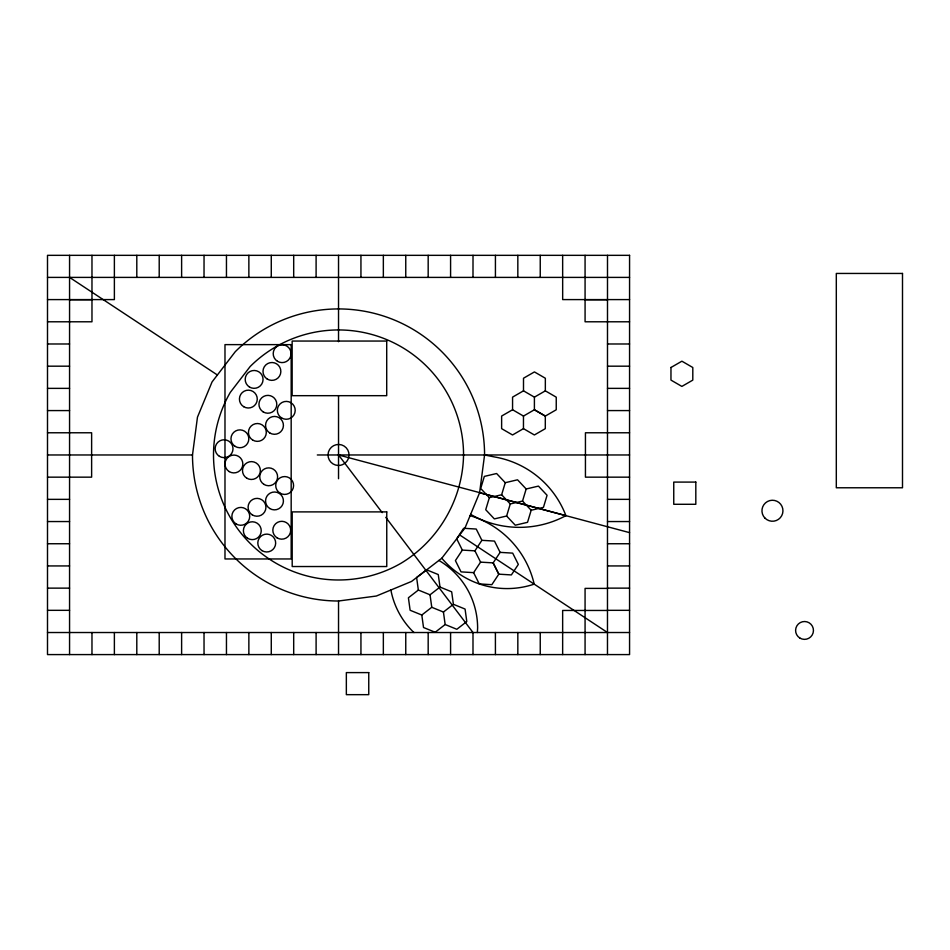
<?xml version="1.0" encoding="UTF-8"?>
<svg xmlns="http://www.w3.org/2000/svg" width="950" height="950" viewBox="0 0 950 950"><rect width="100%" height="100%" fill="white"/><g stroke="black" fill="none" stroke-linecap="round" stroke-linejoin="round"><path stroke-width="1.43" d="M512.561 409.735L523.474 416.064L534.399 409.759L545.312 416.064L545.3 428.676L534.375 434.969L523.462 428.652L512.537 434.969L501.624 428.652L501.636 416.041L512.561 409.759L512.572 397.124L523.497 390.83L534.411 397.147L534.399 409.759L545.312 416.076L556.237 409.782L556.249 397.171L545.336 390.854L545.347 378.242L534.434 371.925L523.509 378.219L523.497 390.83M523.462 428.676L523.474 416.041M477.363 632.522L477.624 627.974A78.446 78.446 0 0 0 438.9 560.452M338.532 654.586L338.532 601.006A146.039 146.039 0 0 1 192.494 454.967L197.469 417.169L212.052 381.947L235.268 351.702A146.039 146.039 0 0 1 484.571 454.967L494.428 456.938A93.171 93.171 0 0 1 565.915 515.66A98.242 98.242 0 0 1 470.642 514.378M484.571 454.967L479.596 492.765L565.915 515.66M489.357 497.646L485.723 509.723L494.356 518.902L506.635 516.016L510.269 503.951L522.536 501.054L526.169 488.989L517.536 479.798L505.269 482.695L496.601 473.516L484.334 476.401L480.7 488.466L489.333 497.657L501.636 494.76L505.269 482.695M526.169 488.989L538.448 486.103L547.081 495.282L543.447 507.359L531.181 510.245L527.535 522.322L515.268 525.207L506.623 516.016M479.643 492.634L465.001 527.986L441.798 558.232L411.552 581.436L376.331 596.03L338.532 601.006M462.353 550.086L455.406 560.607L461.035 571.888L473.622 572.648L480.569 562.127L493.157 562.887L500.116 552.366L494.475 541.084L481.887 540.324L476.235 529.043L463.647 528.283L456.701 538.804L462.329 550.086L474.941 550.846L480.569 562.127M474.917 550.846L481.887 540.324M418.368 590.045L408.405 597.776L410.127 610.268L421.812 615.018L431.763 607.288L443.436 612.038L453.399 604.307L451.678 591.814L440.004 587.064L438.259 574.56L426.586 569.81L416.622 577.541L418.344 590.033L430.041 594.795L440.004 587.064M453.399 604.307L465.072 609.057L466.794 621.549L456.831 629.292L445.158 624.53L435.195 632.261L423.522 627.511L421.8 615.018M534.411 397.147L545.336 390.854M47.5 277.4L629.565 277.4M47.5 299.594L114.38 299.594L114.38 255.336M629.565 299.594L562.673 299.594L562.649 255.336M69.564 299.725L91.972 299.725M585.081 299.725L607.501 299.725M47.5 321.789L91.972 321.789L91.972 255.336M629.565 321.789L585.081 321.789L585.069 255.336M47.5 343.983L69.564 343.983M607.501 343.983L629.565 343.983M47.5 366.178L69.564 366.178M607.501 366.178L629.565 366.178M47.5 388.372L69.564 388.372M607.501 388.372L629.565 388.372M47.5 410.578L69.564 410.578M607.501 410.578L629.565 410.578M47.5 432.772L91.627 432.772L91.627 477.161L47.5 477.161M629.565 432.772L585.438 432.772L585.438 477.161L629.565 477.161M47.5 454.967L192.494 454.967M317.312 454.967L629.565 454.967M47.5 499.356L69.564 499.356M607.501 499.356L629.565 499.356M47.5 521.55L69.564 521.55M607.501 521.55L629.565 521.55M47.5 543.744L69.564 543.744M607.501 543.744L629.565 543.744M47.5 565.939L69.564 565.939M607.501 565.939L629.565 565.939M47.5 588.133L69.564 588.133M607.501 588.133L629.565 588.133M607.477 588.394L585.069 588.394L585.069 654.586M47.5 610.328L69.564 610.328M607.501 610.328L629.565 610.328M607.477 610.458L562.649 610.458L562.649 654.586M47.5 632.522L629.565 632.522M500.116 552.366L512.691 553.126L518.332 564.407L511.373 574.928L498.798 574.168L493.157 562.887L498.798 574.168L491.839 584.689L479.251 583.918L473.622 572.648M629.565 532.641L338.532 454.967L382.209 512.644M69.564 277.4L217.384 374.989M459.669 534.933L607.501 632.522M414.01 632.522L412.739 631.394A79.444 79.444 0 0 1 390.878 589.997M522.536 501.066L531.181 510.245M501.636 494.76L510.269 503.951M385.771 517.346L472.993 632.522L472.993 654.586M443.436 612.038L445.158 624.53M430.041 594.795L431.763 607.288M607.501 255.336L607.477 654.586M540.241 255.336L540.241 277.4M540.241 632.522L540.241 654.586M517.833 255.336L517.833 277.4M517.833 632.522L517.833 654.586M495.425 255.336L495.425 277.4M495.401 632.522L495.425 654.586M473.017 255.336L472.993 277.4M450.585 255.336L450.585 277.4M450.585 632.522L450.585 654.586M428.177 255.336L428.177 277.4M428.177 632.522L428.177 654.586M405.757 255.336L405.757 277.4M405.757 632.522L405.757 654.586M383.349 255.336L383.349 277.4M383.349 632.522L383.349 654.586M360.941 255.336L360.941 277.4M360.941 632.522L360.941 654.586M338.532 255.336L338.532 341.691M338.532 396.031L338.532 478.705M316.101 255.336L316.101 277.4M316.101 632.522L316.101 654.586M293.692 255.336L293.692 277.4M293.692 632.522L293.692 654.586M271.272 255.336L271.272 277.4M271.272 632.522L271.272 654.586M248.864 255.336L248.864 277.4M248.864 632.522L248.864 654.586M226.456 255.336L226.456 277.4M226.456 632.522L226.456 654.586M204.048 255.336L204.024 277.4M204.024 632.522L204.048 654.586M181.616 255.336L181.616 277.4M181.616 632.522L181.616 654.586M159.208 255.336L159.208 277.4M159.208 632.522L159.208 654.586M136.8 255.336L136.8 277.4M136.8 632.522L136.8 654.586M114.38 632.522L114.38 654.586M91.972 632.522L91.972 654.586M69.564 255.336L69.564 654.586M441.798 558.232A85.274 85.274 0 0 0 534.197 584.131A93.516 93.516 0 0 0 470.108 515.66M670.973 367.484L670.961 380.095L681.874 386.412L692.799 380.119L692.811 367.508L681.898 361.19L670.973 367.484M463.553 454.967C462.816 498.988 438.793 540.586 401.043 563.243A125.032 125.032 0 0 1 230.256 392.445L250.123 366.558A125.032 125.032 0 0 1 463.553 454.967M349.03 455.347C348.864 460.964 343.769 465.702 338.141 465.464A10.509 10.509 0 0 1 328.284 457.306L328.035 454.575A10.509 10.509 0 0 1 336.181 444.719L338.912 444.457A10.509 10.509 0 0 1 348.769 452.616L349.03 455.347M629.565 255.336L47.5 255.336L47.5 654.586L629.565 654.586L629.565 255.336M902.5 273.446L836.309 273.446L836.309 487.777L902.5 487.777L902.5 273.446M386.709 341.05L292.149 341.05L292.149 395.675L386.709 395.675L386.709 341.05M291.175 344.624L224.984 344.624L224.984 558.956L291.175 558.956L291.175 344.624M695.816 482.089L673.752 482.089L673.752 504.284L695.816 504.284L695.816 482.089M386.757 511.896L292.196 511.896L292.196 566.533L386.757 566.533L386.757 511.896M368.754 672.6L346.346 672.6L346.346 694.664L368.754 694.664L368.754 672.6M267.223 379.038A8.93 8.93 0 0 0 280.844 371.711A8.93 8.93 0 0 0 267.686 363.577A8.93 8.93 0 0 0 267.223 379.038M249.434 387.006A8.93 8.93 0 0 0 263.055 379.668A8.93 8.93 0 0 0 249.886 371.545A8.93 8.93 0 0 0 249.434 387.006M243.663 406.683A8.93 8.93 0 0 0 257.272 399.344A8.93 8.93 0 0 0 244.114 391.222A8.93 8.93 0 0 0 243.663 406.683M263.186 411.896A8.93 8.93 0 0 0 276.794 404.558A8.93 8.93 0 0 0 263.637 396.435A8.93 8.93 0 0 0 263.186 411.896M281.58 417.929A8.93 8.93 0 0 0 295.201 410.59A8.93 8.93 0 0 0 282.031 402.468A8.93 8.93 0 0 0 281.58 417.929M269.8 432.963A8.93 8.93 0 0 0 283.421 425.624A8.93 8.93 0 0 0 270.251 417.501A8.93 8.93 0 0 0 269.8 432.963M252.676 440.04A8.93 8.93 0 0 0 266.297 432.701A8.93 8.93 0 0 0 253.139 424.579A8.93 8.93 0 0 0 252.676 440.04M235.196 446.405A8.93 8.93 0 0 0 248.817 439.066A8.93 8.93 0 0 0 235.659 430.944A8.93 8.93 0 0 0 235.196 446.405M219.391 456.309A8.93 8.93 0 0 0 232.999 448.97A8.93 8.93 0 0 0 219.842 440.848A8.93 8.93 0 0 0 219.391 456.309M229.223 471.592A8.93 8.93 0 0 0 242.832 464.253A8.93 8.93 0 0 0 229.674 456.131A8.93 8.93 0 0 0 229.223 471.592M246.727 478.147A8.93 8.93 0 0 0 260.348 470.808A8.93 8.93 0 0 0 247.178 462.686A8.93 8.93 0 0 0 246.727 478.147M263.981 484.405A8.93 8.93 0 0 0 277.602 477.066A8.93 8.93 0 0 0 264.433 468.944A8.93 8.93 0 0 0 263.981 484.405M279.965 493.098A8.93 8.93 0 0 0 293.586 485.759A8.93 8.93 0 0 0 280.416 477.636A8.93 8.93 0 0 0 279.965 493.098M269.8 508.535A8.93 8.93 0 0 0 283.421 501.196A8.93 8.93 0 0 0 270.251 493.074A8.93 8.93 0 0 0 269.8 508.535M252.32 514.9A8.93 8.93 0 0 0 265.929 507.561A8.93 8.93 0 0 0 252.771 499.439A8.93 8.93 0 0 0 252.32 514.9M277.447 361.273A8.93 8.93 0 0 0 291.068 353.934A8.93 8.93 0 0 0 277.899 345.812A8.93 8.93 0 0 0 277.447 361.273M236.111 523.949A8.93 8.93 0 0 0 249.719 516.61A8.93 8.93 0 0 0 236.562 508.488A8.93 8.93 0 0 0 236.111 523.949M247.629 538.306A8.93 8.93 0 0 0 261.238 530.967A8.93 8.93 0 0 0 248.081 522.844A8.93 8.93 0 0 0 247.629 538.306M262.046 550.644A8.93 8.93 0 0 0 275.666 543.317A8.93 8.93 0 0 0 262.497 535.183A8.93 8.93 0 0 0 262.046 550.644M277.067 537.842A8.93 8.93 0 0 0 290.688 530.504A8.93 8.93 0 0 0 277.519 522.381A8.93 8.93 0 0 0 277.067 537.842M799.841 638.044A8.93 8.93 0 0 0 813.449 630.705A8.93 8.93 0 0 0 800.292 622.582A8.93 8.93 0 0 0 799.841 638.044M765.023 518.178A10.509 10.509 0 0 0 782.598 513.463A10.509 10.509 0 0 0 769.738 500.603A10.509 10.509 0 0 0 765.023 518.178"/></g></svg>
